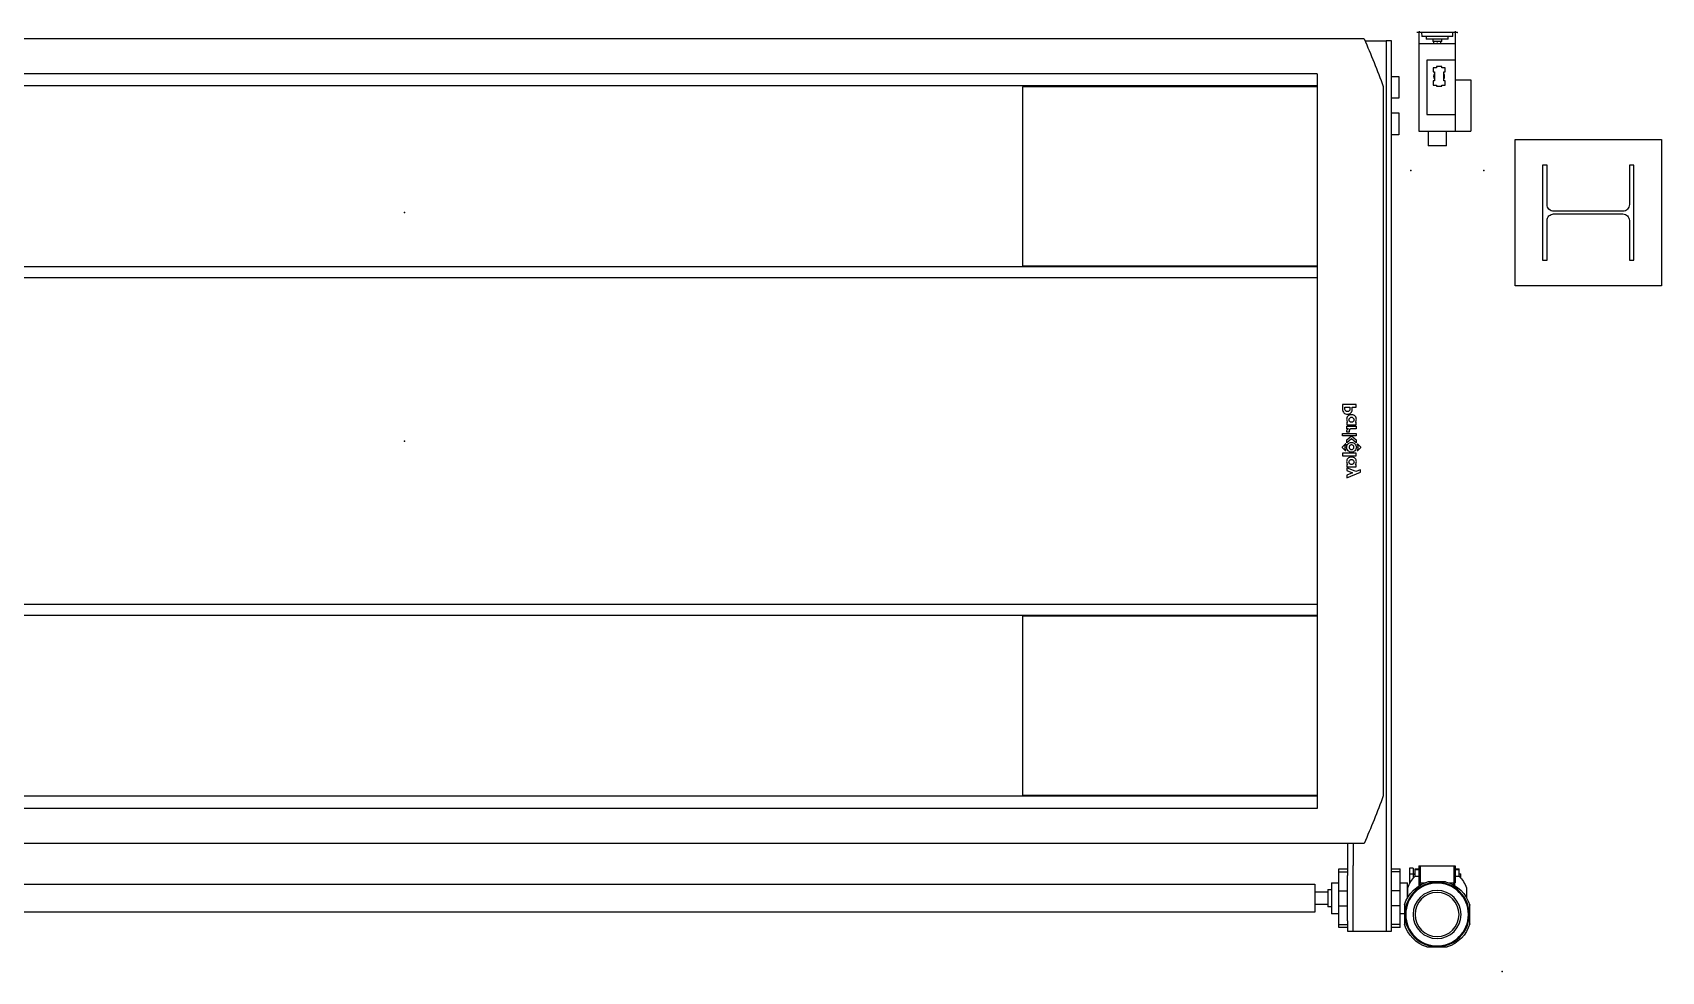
# Model space of a CAD drawing. Header units: millimetres. Extents: x 1215 to 9785, y -901 to 5802.
# Drawn here: x 4195 to 4640, y 4222.6 to 4479.3 of the extents above; entities that cross this region are included whole.
import ezdxf

# ---------------------------------------------------------------- set-up
doc = ezdxf.new("R2010")
doc.units = ezdxf.units.MM
doc.linetypes.add('PHANTOM', pattern=[12.7, 6.35, -1.27, 1.27, -1.27, 1.27, -1.27])
for name, color, linetype in [('PK24-LOGO', 7, 'Continuous'), ('PK24E', 7, 'Continuous'), ('PK24E-STRUCT-STEEL', 254, 'Continuous')]:
    doc.layers.add(name, color=color, linetype=linetype)
for name, color, linetype, true_color in [('PK24E-COMP-PALLET', 132, 'Continuous', 0x00b7c8), ('PK24E-HELPER', 253, 'PHANTOM', 0xa1a1a1), ('PK24E-SYS-LIFT', 31, 'Continuous', 0xffcc5a), ('PK24E-SYS-SHELF', 31, 'Continuous', 0xffcc5a)]:
    doc.layers.add(name, color=color, linetype=linetype, true_color=true_color)

# ---------------------------------------------------------------- blocks, each defined once
blk = doc.blocks.new('LOGO----DECOR-PK24')
at = {"layer": 'PK24-LOGO'}
for p, q in [((-10, 2.13), (-8.71, 2.13)), ((-10, -1.62), (-10, 2.13)), ((-9.29, 1.47), (-9.29, 0.11)), ((-8.76, 1.47), (-9.29, 1.47)), ((-9.29, 0.11), (-8.76, 0.11)), ((-8.61, 1.46), (-8.76, 1.47)), ((-8.76, 0.11), (-8.61, 0.13)), ((-8.71, 2.13), (-8.43, 2.11)), ((-8.48, 1.42), (-8.61, 1.46)), ((-8.61, 0.13), (-8.48, 0.17)), ((-8.36, 1.35), (-8.48, 1.42)), ((-8.48, 0.17), (-8.36, 0.23)), ((-8.43, 2.11), (-8.3, 2.07)), ((-8.26, 1.27), (-8.36, 1.35)), ((-8.36, 0.23), (-8.26, 0.31)), ((-8.3, 2.07), (-8.17, 2.03)), ((-8.19, 1.17), (-8.26, 1.27)), ((-8.26, 0.31), (-8.19, 0.41)), ((-8.13, 1.05), (-8.19, 1.17)), ((-8.19, 0.41), (-8.13, 0.53)), ((-8.17, 2.03), (-7.94, 1.9)), ((-8.09, 0.93), (-8.13, 1.05)), ((-8.13, 0.53), (-8.09, 0.66)), ((-8.08, 0.79), (-8.09, 0.93)), ((-8.09, 0.66), (-8.08, 0.79)), ((-7.94, 1.9), (-7.74, 1.74)), ((-7.74, 1.74), (-7.58, 1.55)), ((-7.58, 0.04), (-7.74, -0.16)), ((-7.58, 1.55), (-7.46, 1.32)), ((-7.46, 0.27), (-7.58, 0.04)), ((-7.46, 1.32), (-7.38, 1.06)), ((-7.38, 0.52), (-7.46, 0.27)), ((-7.38, 1.06), (-7.36, 0.79)), ((-7.36, 0.79), (-7.38, 0.52)), ((-7.19, -0.02), (-7.16, 0.13)), ((-7.16, 0.13), (-7.11, 0.26)), ((-7.11, 0.26), (-6.98, 0.49)), ((-6.98, 0.49), (-6.82, 0.68)), ((-6.82, 0.68), (-6.62, 0.82)), ((-6.62, 0.82), (-6.41, 0.92)), ((-6.42, 0.06), (-6.48, -0.05)), ((-6.33, 0.17), (-6.42, 0.06)), ((-6.41, 0.92), (-6.19, 0.98)), ((-6.23, 0.25), (-6.33, 0.17)), ((-6.11, 0.31), (-6.23, 0.25)), ((-6.19, 0.98), (-5.97, 1)), ((-5.98, 0.35), (-6.11, 0.31)), ((-5.84, 0.36), (-5.98, 0.35)), ((-5.97, 1), (-5.74, 0.98)), ((-5.71, 0.35), (-5.84, 0.36)), ((-5.74, 0.98), (-5.53, 0.92)), ((-5.58, 0.31), (-5.71, 0.35)), ((-5.47, 0.24), (-5.58, 0.31)), ((-5.53, 0.92), (-5.35, 0.82)), ((-5.37, 0.16), (-5.47, 0.24)), ((-5.29, 0.06), (-5.37, 0.16)), ((-5.35, 0.82), (-5.21, 0.7)), ((-5.23, -0.06), (-5.29, 0.06)), ((-5.21, 0.7), (-5.21, 0.95)), ((-5.21, 0.95), (-4.5, 0.95)), ((-4.5, 0.95), (-4.5, -1.62)), ((-3.41, 0.95), (-4.11, 0.95)), ((-4.11, 0.95), (-4.11, -1.62)), ((-3.41, 0.53), (-3.41, 0.95)), ((-3.36, 0.62), (-3.41, 0.53)), ((-3.37, -0.03), (-3.32, 0.06)), ((-3.29, 0.71), (-3.36, 0.62)), ((-3.32, 0.06), (-3.26, 0.13)), ((-3.22, 0.78), (-3.29, 0.71)), ((-3.26, 0.13), (-3.19, 0.19)), ((-3.14, 0.84), (-3.22, 0.78)), ((-3.19, 0.19), (-3.11, 0.23)), ((-3.05, 0.89), (-3.14, 0.84)), ((-3.11, 0.23), (-3.02, 0.26)), ((-2.94, 0.92), (-3.05, 0.89)), ((-3.02, 0.26), (-2.92, 0.27)), ((-2.83, 0.94), (-2.94, 0.92)), ((-2.92, 0.27), (-2.42, 0.27)), ((-2.7, 0.95), (-2.83, 0.94)), ((-2.42, 0.95), (-2.7, 0.95)), ((-2.42, 0.27), (-2.42, 0.95)), ((-1.42, 2.13), (-2.13, 2.13)), ((-2.13, 2.13), (-2.13, -1.62)), ((-1.42, -1.62), (-1.42, 2.13)), ((-0.37, 0.95), (-1.42, -0.33)), ((-0.61, -0.33), (0.44, 0.95)), ((0.44, 0.95), (-0.37, 0.95)), ((0.44, 0.19), (0.36, -0.06)), ((0.56, 0.41), (0.44, 0.19)), ((0.72, 0.61), (0.56, 0.41)), ((0.92, 0.77), (0.72, 0.61)), ((0.77, 1.32), (0.79, 1.37)), ((0.78, 1.26), (0.77, 1.32)), ((0.81, 1.24), (0.78, 1.26)), ((0.79, 1.37), (1.61, 2.19)), ((0.85, 1.23), (0.81, 1.24)), ((0.89, 1.24), (0.85, 1.23)), ((1.07, 1.32), (0.89, 1.24)), ((1.15, 0.9), (0.92, 0.77)), ((1.27, 1.37), (1.07, 1.32)), ((1.07, -0.08), (1.13, 0.03)), ((1.13, 0.03), (1.21, 0.12)), ((1.4, 0.98), (1.15, 0.9)), ((1.21, 0.12), (1.3, 0.2)), ((1.46, 1.41), (1.27, 1.37)), ((1.3, 0.2), (1.41, 0.26)), ((1.67, 1), (1.4, 0.98)), ((1.41, 0.26), (1.54, 0.3)), ((1.67, 1.42), (1.46, 1.41)), ((1.54, 0.3), (1.67, 0.31)), ((1.61, 2.19), (1.67, 2.21)), ((1.67, 2.21), (1.73, 2.19)), ((1.87, 1.41), (1.67, 1.42)), ((1.94, 0.98), (1.67, 1)), ((1.67, 0.31), (1.8, 0.3)), ((1.73, 2.19), (2.54, 1.37)), ((1.8, 0.3), (1.92, 0.26)), ((2.07, 1.37), (1.87, 1.41)), ((1.92, 0.26), (2.03, 0.2)), ((2.19, 0.9), (1.94, 0.98)), ((2.03, 0.2), (2.13, 0.12)), ((2.26, 1.32), (2.07, 1.37)), ((2.13, 0.12), (2.2, 0.03)), ((2.41, 0.77), (2.19, 0.9)), ((2.2, 0.03), (2.26, -0.08)), ((2.45, 1.24), (2.26, 1.32)), ((2.61, 0.61), (2.41, 0.77)), ((2.48, 1.23), (2.45, 1.24)), ((2.52, 1.24), (2.48, 1.23)), ((2.55, 1.26), (2.52, 1.24)), ((2.54, 1.37), (2.57, 1.32)), ((2.57, 1.32), (2.55, 1.26)), ((2.78, 0.41), (2.61, 0.61)), ((2.9, 0.19), (2.78, 0.41)), ((2.98, -0.06), (2.9, 0.19)), ((3.31, 2.13), (4.01, 2.13)), ((3.31, -1.62), (3.31, 2.13)), ((4.01, 2.13), (4.01, -1.62)), ((4.37, -0.02), (4.4, 0.13)), ((4.4, 0.13), (4.45, 0.26)), ((4.45, 0.26), (4.58, 0.49)), ((4.58, 0.49), (4.74, 0.68)), ((4.74, 0.68), (4.93, 0.82)), ((4.93, 0.82), (5.15, 0.92)), ((5.14, 0.06), (5.08, -0.05)), ((5.23, 0.17), (5.14, 0.06)), ((5.15, 0.92), (5.37, 0.98)), ((5.33, 0.25), (5.23, 0.17)), ((5.45, 0.31), (5.33, 0.25)), ((5.37, 0.98), (5.59, 1)), ((5.58, 0.35), (5.45, 0.31)), ((5.72, 0.36), (5.58, 0.35)), ((5.59, 1), (5.82, 0.98)), ((5.85, 0.35), (5.72, 0.36)), ((5.82, 0.98), (6.03, 0.92)), ((5.98, 0.31), (5.85, 0.35)), ((6.09, 0.24), (5.98, 0.31)), ((6.03, 0.92), (6.21, 0.82)), ((6.19, 0.16), (6.09, 0.24)), ((6.27, 0.06), (6.19, 0.16)), ((6.21, 0.82), (6.35, 0.7)), ((6.32, -0.06), (6.27, 0.06)), ((6.35, 0.7), (6.35, 0.95)), ((6.35, 0.95), (7.06, 0.95)), ((7.06, 0.95), (7.06, -1.62)), ((8.33, -1.51), (7.31, 0.95)), ((7.31, 0.95), (8.05, 0.95)), ((8.05, 0.95), (8.68, -0.63)), ((10, 0.95), (8.51, -2.81)), ((8.68, -0.63), (9.27, 0.95)), ((9.27, 0.95), (10, 0.95)), ((-9.29, -1.62), (-10, -1.62)), ((-8.71, -0.55), (-9.29, -0.55)), ((-9.29, -0.55), (-9.29, -1.62)), ((-8.43, -0.52), (-8.71, -0.55)), ((-8.3, -0.49), (-8.43, -0.52)), ((-8.17, -0.44), (-8.3, -0.49)), ((-7.94, -0.32), (-8.17, -0.44)), ((-7.74, -0.16), (-7.94, -0.32)), ((-7.22, -0.33), (-7.21, -0.17)), ((-7.21, -0.5), (-7.22, -0.33)), ((-7.21, -0.17), (-7.19, -0.02)), ((-7.19, -0.65), (-7.21, -0.5)), ((-7.16, -0.79), (-7.19, -0.65)), ((-7.1, -0.92), (-7.16, -0.79)), ((-6.97, -1.15), (-7.1, -0.92)), ((-6.81, -1.34), (-6.97, -1.15)), ((-6.62, -1.48), (-6.81, -1.34)), ((-6.41, -1.59), (-6.62, -1.48)), ((-6.52, -0.18), (-6.53, -0.33)), ((-6.53, -0.33), (-6.52, -0.47)), ((-6.48, -0.05), (-6.52, -0.18)), ((-6.52, -0.47), (-6.48, -0.6)), ((-6.48, -0.6), (-6.42, -0.72)), ((-6.42, -0.72), (-6.33, -0.82)), ((-6.19, -1.65), (-6.41, -1.59)), ((-6.33, -0.82), (-6.23, -0.9)), ((-6.23, -0.9), (-6.11, -0.97)), ((-5.98, -1.67), (-6.19, -1.65)), ((-6.11, -0.97), (-5.98, -1.01)), ((-5.98, -1.01), (-5.84, -1.02)), ((-5.74, -1.65), (-5.98, -1.67)), ((-5.84, -1.02), (-5.71, -1.01)), ((-5.53, -1.57), (-5.74, -1.65)), ((-5.71, -1.01), (-5.58, -0.97)), ((-5.58, -0.97), (-5.47, -0.9)), ((-5.35, -1.47), (-5.53, -1.57)), ((-5.47, -0.9), (-5.37, -0.82)), ((-5.37, -0.82), (-5.29, -0.72)), ((-5.21, -1.33), (-5.35, -1.47)), ((-5.29, -0.72), (-5.23, -0.6)), ((-5.2, -0.19), (-5.23, -0.06)), ((-5.23, -0.6), (-5.2, -0.47)), ((-5.21, -1.62), (-5.21, -1.33)), ((-5.21, -1.33), (-5.21, -1.33)), ((-4.5, -1.62), (-5.21, -1.62)), ((-5.19, -0.33), (-5.2, -0.19)), ((-5.2, -0.47), (-5.19, -0.33)), ((-4.11, -1.62), (-3.41, -1.62)), ((-3.41, -0.21), (-3.4, -0.12)), ((-3.41, -1.62), (-3.41, -0.21)), ((-3.4, -0.12), (-3.37, -0.03)), ((-2.13, -1.62), (-1.42, -1.62)), ((-1.42, -0.33), (-0.37, -1.62)), ((0.44, -1.62), (-0.61, -0.33)), ((-0.37, -1.62), (0.44, -1.62)), ((0.36, -0.06), (0.33, -0.33)), ((0.33, -0.33), (0.36, -0.6)), ((0.36, -0.6), (0.44, -0.85)), ((0.44, -0.85), (0.56, -1.08)), ((0.56, -1.08), (0.72, -1.28)), ((0.72, -1.28), (0.92, -1.44)), ((0.77, -1.98), (0.78, -1.93)), ((0.79, -2.04), (0.77, -1.98)), ((0.78, -1.93), (0.81, -1.9)), ((1.61, -2.85), (0.79, -2.04)), ((0.81, -1.9), (0.85, -1.89)), ((0.85, -1.89), (0.89, -1.9)), ((0.89, -1.9), (1.07, -1.98)), ((0.92, -1.44), (1.15, -1.56)), ((1.02, -0.33), (1.03, -0.2)), ((1.03, -0.46), (1.02, -0.33)), ((1.03, -0.2), (1.07, -0.08)), ((1.07, -0.59), (1.03, -0.46)), ((1.13, -0.7), (1.07, -0.59)), ((1.07, -1.98), (1.27, -2.04)), ((1.21, -0.79), (1.13, -0.7)), ((1.15, -1.56), (1.4, -1.64)), ((1.3, -0.87), (1.21, -0.79)), ((1.27, -2.04), (1.46, -2.07)), ((1.41, -0.93), (1.3, -0.87)), ((1.4, -1.64), (1.67, -1.67)), ((1.54, -0.97), (1.41, -0.93)), ((1.46, -2.07), (1.67, -2.09)), ((1.67, -0.98), (1.54, -0.97)), ((1.67, -2.88), (1.61, -2.85)), ((1.8, -0.97), (1.67, -0.98)), ((1.67, -1.67), (1.94, -1.64)), ((1.67, -2.09), (1.87, -2.07)), ((1.73, -2.85), (1.67, -2.88)), ((2.54, -2.04), (1.73, -2.85)), ((1.92, -0.93), (1.8, -0.97)), ((1.87, -2.07), (2.07, -2.04)), ((2.03, -0.87), (1.92, -0.93)), ((1.94, -1.64), (2.19, -1.56)), ((2.13, -0.79), (2.03, -0.87)), ((2.07, -2.04), (2.26, -1.98)), ((2.2, -0.7), (2.13, -0.79)), ((2.19, -1.56), (2.41, -1.44)), ((2.26, -0.59), (2.2, -0.7)), ((2.26, -0.08), (2.3, -0.2)), ((2.3, -0.46), (2.26, -0.59)), ((2.26, -1.98), (2.45, -1.9)), ((2.3, -0.2), (2.31, -0.33)), ((2.31, -0.33), (2.3, -0.46)), ((2.41, -1.44), (2.61, -1.28)), ((2.45, -1.9), (2.48, -1.89)), ((2.48, -1.89), (2.52, -1.9)), ((2.52, -1.9), (2.55, -1.93)), ((2.57, -1.98), (2.54, -2.04)), ((2.55, -1.93), (2.57, -1.98)), ((2.61, -1.28), (2.78, -1.08)), ((2.78, -1.08), (2.9, -0.85)), ((2.9, -0.85), (2.98, -0.6)), ((3, -0.33), (2.98, -0.06)), ((2.98, -0.6), (3, -0.33)), ((4.01, -1.62), (3.31, -1.62)), ((4.34, -0.17), (4.37, -0.02)), ((4.34, -0.33), (4.34, -0.17)), ((4.34, -0.5), (4.34, -0.33)), ((4.37, -0.65), (4.34, -0.5)), ((4.4, -0.79), (4.37, -0.65)), ((4.46, -0.92), (4.4, -0.79)), ((4.59, -1.15), (4.46, -0.92)), ((4.75, -1.34), (4.59, -1.15)), ((4.94, -1.48), (4.75, -1.34)), ((5.15, -1.59), (4.94, -1.48)), ((5.04, -0.18), (5.03, -0.33)), ((5.03, -0.33), (5.04, -0.47)), ((5.08, -0.05), (5.04, -0.18)), ((5.04, -0.47), (5.08, -0.6)), ((5.08, -0.6), (5.14, -0.72)), ((5.14, -0.72), (5.23, -0.82)), ((5.37, -1.65), (5.15, -1.59)), ((5.23, -0.82), (5.33, -0.9)), ((5.33, -0.9), (5.45, -0.97)), ((5.58, -1.67), (5.37, -1.65)), ((5.45, -0.97), (5.58, -1.01)), ((5.58, -1.01), (5.72, -1.02)), ((5.81, -1.65), (5.58, -1.67)), ((5.72, -1.02), (5.85, -1.01)), ((6.03, -1.57), (5.81, -1.65)), ((5.85, -1.01), (5.98, -0.97)), ((5.98, -0.97), (6.09, -0.9)), ((6.21, -1.47), (6.03, -1.57)), ((6.09, -0.9), (6.19, -0.82)), ((6.19, -0.82), (6.27, -0.72)), ((6.35, -1.33), (6.21, -1.47)), ((6.27, -0.72), (6.32, -0.6)), ((6.36, -0.19), (6.32, -0.06)), ((6.32, -0.6), (6.36, -0.47)), ((6.35, -1.62), (6.35, -1.33)), ((6.35, -1.33), (6.35, -1.33)), ((7.06, -1.62), (6.35, -1.62)), ((6.37, -0.33), (6.36, -0.19)), ((6.36, -0.47), (6.37, -0.33)), ((7.8, -2.81), (8.33, -1.51)), ((8.51, -2.81), (7.8, -2.81))]:
    blk.add_line(p, q, dxfattribs=at)
blk = doc.blocks.new('*U54')
at = {"layer": 'PK24E-COMP-PALLET'}
for p, q in [((262.27, 110), (-262.27, 110)), ((249.45, 100.42), (-249.45, 100.42)), ((249.45, -100.42), (249.45, 100.42)), ((249.45, 97.11), (-249.45, 97.11)), ((168.92, 47.89), (168.92, 96.89)), ((249.45, 96.89), (168.92, 96.89)), ((267.5, -96.99), (267.5, 96.99)), ((249.45, 47.67), (-249.45, 47.67)), ((249.45, 44.65), (-249.45, 44.65)), ((249.45, 47.89), (168.92, 47.89)), ((249.45, -44.65), (-249.45, -44.65)), ((249.45, -47.67), (-249.45, -47.67)), ((168.92, -96.89), (168.92, -47.89)), ((249.45, -47.89), (168.92, -47.89)), ((249.45, -97.11), (-249.45, -97.11)), ((249.45, -96.89), (168.92, -96.89)), ((249.45, -100.42), (-249.45, -100.42)), ((262.27, -110), (-262.27, -110))]:
    blk.add_line(p, q, dxfattribs=at)
for start, end in [(20.4566, 23.3531), (336.6469, 339.5434)]:
    blk.add_arc((7.5, 0), 277.5, start, end, dxfattribs=at)
at = {"layer": 'PK24E-HELPER'}
blk.add_point((0, 0), dxfattribs=at)
at = {"linetype": 'Continuous', "rotation": 90}
blk.add_blockref('LOGO----DECOR-PK24', (258.48, 0), dxfattribs=at)
blk = doc.blocks.new('SHELF-S-EMP-TOP-SYS-PKE24')
at = {"layer": 'PK24E-HELPER'}
for p in [(300, 145), (275, -74), (295, -74)]:
    blk.add_point(p, dxfattribs=at)
at = {"layer": 'PK24E-SYS-SHELF'}
for p, q in [((279.41, 138.28), (284.97, 138.28)), ((257.75, 131.16), (257.75, 133.98)), ((257.75, 133.98), (259.25, 133.98)), ((259.25, 133.98), (259.25, 116)), ((259.25, 133.98), (268.25, 133.98)), ((268.25, -109.5), (268.25, 133.98)), ((268.25, 133.98), (269.75, 133.98)), ((269.75, 133.98), (269.75, 131.16)), ((255.35, 129.23), (253.35, 129.23)), ((253.35, 120.73), (253.35, 129.23)), ((257.75, 133.03), (255.35, 133.03)), ((255.35, 133.03), (255.35, 132.18)), ((255.35, 132.18), (257.75, 132.18)), ((255.35, 132.18), (255.35, 127.02)), ((257.75, 131.16), (257.75, 127.02)), ((272.15, 133.03), (269.75, 133.03)), ((272.15, 132.18), (269.75, 132.18)), ((269.75, 131.16), (269.75, 127.02)), ((272.15, 133.03), (272.15, 132.18)), ((272.15, 132.18), (272.15, 127.02)), ((273.29, 129.23), (272.15, 129.23)), ((273.29, 126.82), (273.29, 132.04)), ((291.11, 131.96), (291.11, 126.9)), ((248.75, 128.78), (-248.75, 128.78)), ((248.75, 121.18), (248.75, 128.78)), ((252.31, 126.73), (248.75, 126.73)), ((253.35, 127.38), (252.31, 127.38)), ((252.31, 122.58), (252.31, 127.38)), ((255.35, 127.02), (255.35, 122.94)), ((255.35, 127.02), (257.75, 127.02)), ((257.75, 127.02), (257.75, 122.94)), ((272.15, 127.02), (269.75, 127.02)), ((269.75, 127.02), (269.75, 122.94)), ((272.15, 127.02), (272.15, 122.94)), ((274.15, 124.81), (274.15, 120.73)), ((274.19, 124.74), (274.19, 122.11)), ((290.19, 122.11), (290.19, 124.74)), ((-248.75, 121.18), (248.75, 121.18)), ((248.75, 123.23), (252.31, 123.23)), ((252.31, 122.58), (253.35, 122.58)), ((253.35, 120.73), (255.35, 120.73)), ((255.35, 122.94), (257.75, 122.94)), ((255.35, 122.94), (255.35, 117.78)), ((257.75, 122.94), (257.75, 118.8)), ((272.15, 122.94), (269.75, 122.94)), ((269.75, 122.94), (269.75, 118.8)), ((272.15, 122.94), (272.15, 117.78)), ((272.15, 120.73), (274.15, 120.73)), ((274.15, 122.58), (274.19, 122.58)), ((274.69, 118.41), (274.69, 120.98)), ((277.24, 116.08), (277.24, 120.73)), ((277.24, 120.73), (277.6, 120.73)), ((277.29, 121.55), (277.31, 120.73)), ((277.6, 116.08), (277.6, 120.73)), ((277.6, 120.73), (278.98, 120.73)), ((277.61, 121.37), (277.61, 120.73)), ((284.53, 120.46), (279.85, 120.46)), ((285.4, 120.73), (286.78, 120.73)), ((286.77, 121.37), (286.77, 120.73)), ((286.78, 116.08), (286.78, 120.73)), ((286.78, 120.73), (287.14, 120.73)), ((287.09, 121.55), (287.07, 120.73)), ((287.14, 116.08), (287.14, 120.73)), ((255.35, 117.78), (257.75, 117.78)), ((255.35, 117.78), (255.35, 116.93)), ((255.35, 116.93), (257.75, 116.93)), ((257.75, 116), (257.75, 118.8)), ((257.75, 110), (257.75, 116)), ((259.25, 110), (259.25, 116)), ((269.75, 118.8), (269.75, -109.5)), ((272.15, 117.78), (269.75, 117.78)), ((269.75, 116.93), (272.15, 116.93)), ((272.15, 117.78), (272.15, 116.93)), ((275.69, 118.41), (274.69, 118.41)), ((274.69, 116.72), (274.69, 118.41)), ((275.69, 116.72), (274.69, 116.72)), ((275.69, 118.41), (275.69, 119.5)), ((275.69, 116.72), (275.69, 118.41)), ((275.69, 118.41), (276.17, 118.41)), ((275.69, 118.28), (276.17, 118.28)), ((276.17, 118.98), (277.24, 118.98)), ((276.17, 118.98), (276.17, 117.18)), ((277.24, 117.18), (276.17, 117.18)), ((276.19, 117.18), (276.19, 116.98)), ((276.19, 116.98), (277.24, 116.98)), ((277.24, 116.08), (277.6, 116.08)), ((277.6, 116.08), (286.78, 116.08)), ((286.78, 116.08), (287.14, 116.08)), ((287.14, 118.98), (288.21, 118.98)), ((288.21, 117.18), (287.14, 117.18)), ((287.14, 116.98), (288.19, 116.98)), ((288.19, 117.18), (288.19, 116.98)), ((288.21, 118.98), (288.21, 117.18)), ((288.69, 118.41), (288.21, 118.41)), ((288.21, 118.28), (288.69, 118.28)), ((288.69, 119.5), (288.69, 118.41)), ((288.69, 118.41), (288.69, 118.28)), ((271.75, -83.75), (269.75, -83.75)), ((271.75, -89.75), (271.75, -83.75)), ((269.75, -89.75), (271.75, -89.75)), ((271.75, -93.75), (269.75, -93.75)), ((271.75, -99.75), (271.75, -93.75)), ((269.75, -99.75), (271.75, -99.75)), ((262.48, -109.5), (268.25, -109.5)), ((269.75, -109.5), (268.25, -109.5))]:
    blk.add_line(p, q, dxfattribs=at)
for radius in [8.8, 8.57, 6.57, 6.01]:
    blk.add_circle((282.19, 129.43), radius, dxfattribs=at)
for centre, radius, start, end in [((282.19, 129.43), 9.28, 107.412, 163.6518), ((282.19, 129.43), 9.28, 15.8087, 72.588), ((282.19, 129.43), 9.28, 196.3482, 255.3678), ((282.19, 129.43), 9.27, 284.6322, 344.1913), ((282.19, 124.98), 8.5, 199.7499, 224.9009), ((282.19, 124.98), 8.5, 315.0991, 340.2501)]:
    blk.add_arc(centre, radius, start, end, dxfattribs=at)
at = {"layer": 'PK24E'}
blk.add_blockref('*U54', (0, 0), dxfattribs=at)
blk = doc.blocks.new('ELIFTTT-CHASIS--TOP-COMP-PKE24')
at = {"layer": 'PK24E-HELPER'}
blk.add_point((0, -167.5), dxfattribs=at)
at = {"layer": 'PK24E-SYS-LIFT'}
for p, q in [((277.28, -118.3), (276.68, -118.3)), ((277.25, -118.3), (277.25, -121.25)), ((277.26, -117.91), (277.28, -118.3)), ((287.22, -118.3), (277.28, -118.3)), ((277.97, -118.3), (278.03, -119.4)), ((286.47, -119.4), (278.03, -119.4)), ((279.25, -119.4), (279.25, -120.1)), ((285.25, -120.1), (279.25, -120.1)), ((281, -120.1), (281, -120.6)), ((283.5, -120.6), (283.5, -120.1)), ((285.25, -120.1), (285.25, -119.4)), ((286.47, -119.4), (286.53, -118.3)), ((287.22, -118.3), (287.24, -117.91)), ((287.82, -118.3), (287.22, -118.3)), ((287.25, -121.25), (287.25, -118.3)), ((277.25, -121.25), (287.25, -121.25)), ((277.25, -121.25), (277.25, -145.25)), ((281, -120.6), (281.1, -120.7)), ((281, -120.6), (283.5, -120.6)), ((283.4, -120.7), (281.1, -120.7)), ((281.25, -120.7), (281.25, -121.25)), ((283.25, -121.25), (283.25, -120.7)), ((283.4, -120.7), (283.5, -120.6)), ((287.25, -125.85), (287.25, -121.25)), ((287.25, -125.85), (279.35, -125.85)), ((279.35, -125.85), (279.35, -140.65)), ((281.1, -127.88), (281.1, -128.98)), ((282.02, -127.88), (281.1, -127.88)), ((281.1, -128.98), (281.48, -128.98)), ((281.48, -128.98), (281.48, -131.52)), ((282.02, -127.55), (282.02, -127.88)), ((283.48, -127.55), (282.02, -127.55)), ((283.48, -127.88), (283.48, -127.55)), ((284.4, -127.88), (283.48, -127.88)), ((284.02, -128.98), (284.4, -128.98)), ((284.02, -131.52), (284.02, -128.98)), ((284.4, -128.98), (284.4, -127.88)), ((287.25, -140.65), (287.25, -125.85)), ((281.1, -131.52), (281.1, -132.62)), ((281.48, -131.52), (281.1, -131.52)), ((281.1, -132.62), (282.02, -132.62)), ((282.02, -132.62), (282.02, -132.95)), ((282.02, -132.95), (283.48, -132.95)), ((283.48, -132.62), (284.4, -132.62)), ((283.48, -132.95), (283.48, -132.62)), ((284.4, -131.52), (284.02, -131.52)), ((284.4, -132.62), (284.4, -131.52)), ((287.25, -131.25), (291.45, -131.25)), ((291.45, -131.25), (291.45, -145.25)), ((279.35, -140.65), (287.25, -140.65)), ((287.25, -145.25), (287.25, -140.65)), ((277.25, -145.25), (287.25, -145.25)), ((279.75, -145.25), (279.75, -149.25)), ((284.75, -149.25), (284.75, -145.25)), ((287.25, -145.25), (291.45, -145.25)), ((284.75, -149.25), (279.75, -149.25))]:
    blk.add_line(p, q, dxfattribs=at)
for start, end in [(147.8509, 212.1491), (327.8509, 32.1491)]:
    blk.add_arc((282.75, -130.25), 1.5, start, end, dxfattribs=at)
for points, knots in [([(276.67, -118.28), (276.67, -118.28), (276.67, -118.3), (276.68, -118.3), (276.68, -118.3)], [0, 0, 0, 0, 0.485402, 1, 1, 1, 1]), ([(287.82, -118.3), (287.82, -118.3), (287.83, -118.3), (287.83, -118.28), (287.83, -118.28)], [0, 0, 0, 0, 0.487803, 1, 1, 1, 1]), ([(282.41, -121.25), (282.39, -121.24), (282.34, -121.21), (282.25, -121.2), (282.16, -121.21), (282.11, -121.24), (282.09, -121.25)], [0, 0, 0, 0, 0.230406, 0.49981, 0.78779, 1, 1, 1, 1])]:
    blk.add_open_spline(points, degree=3, knots=knots, dxfattribs=at)
blk = doc.blocks.new('STEEL-HEA260--TOP-STRUCT-PK24')
at = {"layer": 'PK24E-STRUCT-STEEL', "color": 8, "true_color": 0x808080}
blk.add_lwpolyline([(11.25, 13), (11.25, 2.175, -0.4142136), (9.45, 0.375), (-9.45, 0.375, -0.4142136), (-11.25, 2.175), (-11.25, 13), (-12.5, 13), (-12.5, -13), (-11.25, -13), (-11.25, -2.175, -0.4142136), (-9.45, -0.375), (9.45, -0.375, -0.4142136), (11.25, -2.175), (11.25, -13), (12.5, -13), (12.5, 13)], format="xyb", close=True, dxfattribs=at)
blk = doc.blocks.new('STEEL-HEA260-WPLATE-TOP-STRUCT-PK24')
at = {"layer": 'PK24E-STRUCT-STEEL', "color": 8, "true_color": 0x808080}
blk.add_lwpolyline([(-20, 20), (20, 20), (20, -20), (-20, -20)], close=True, dxfattribs=at)
blk.add_blockref('STEEL-HEA260--TOP-STRUCT-PK24', (0, 0))
blk = doc.blocks.new('ELIFT-COLUMNS--TOP-COMP-PKE24')
blk.add_blockref('STEEL-HEA260-WPLATE-TOP-STRUCT-PK24', (323.5, -167.5))
blk = doc.blocks.new('ELIFTTT---TOP-SYS-PKE24')
for name in ['ELIFT-COLUMNS--TOP-COMP-PKE24', 'ELIFTTT-CHASIS--TOP-COMP-PKE24']:
    blk.add_blockref(name, (0, 0))

msp = doc.modelspace()

# ---------------------------------------------------------------- block references
msp.add_blockref('ELIFTTT---TOP-SYS-PKE24', (4296.55, 4597.62, 361.35))
at = {"xscale": -1, "rotation": 180}
msp.add_blockref('SHELF-S-EMP-TOP-SYS-PKE24', (4296.55, 4367.62, 361.35), dxfattribs=at)

doc.saveas('drawing.dxf')
